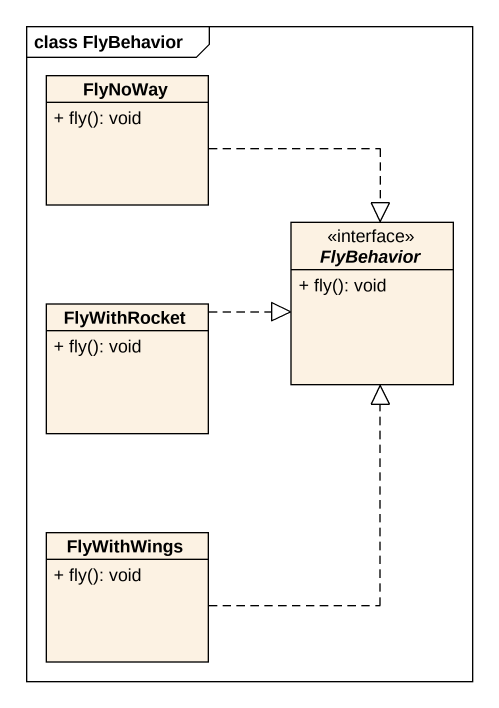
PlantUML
@startuml
mainframe class FlyBehavior
hide circle
hide empty members
skinparam classAttributeIconSize 0
class FlyNoWay {
  + fly(): void
}
interface FlyBehavior <<interface>> {
  + fly(): void
}
class FlyWithRocket {
  + fly(): void
}
class FlyWithWings {
  + fly(): void
}
FlyNoWay ..|> FlyBehavior
FlyWithRocket .right.|> FlyBehavior
FlyWithWings .up.|> FlyBehavior
@enduml
